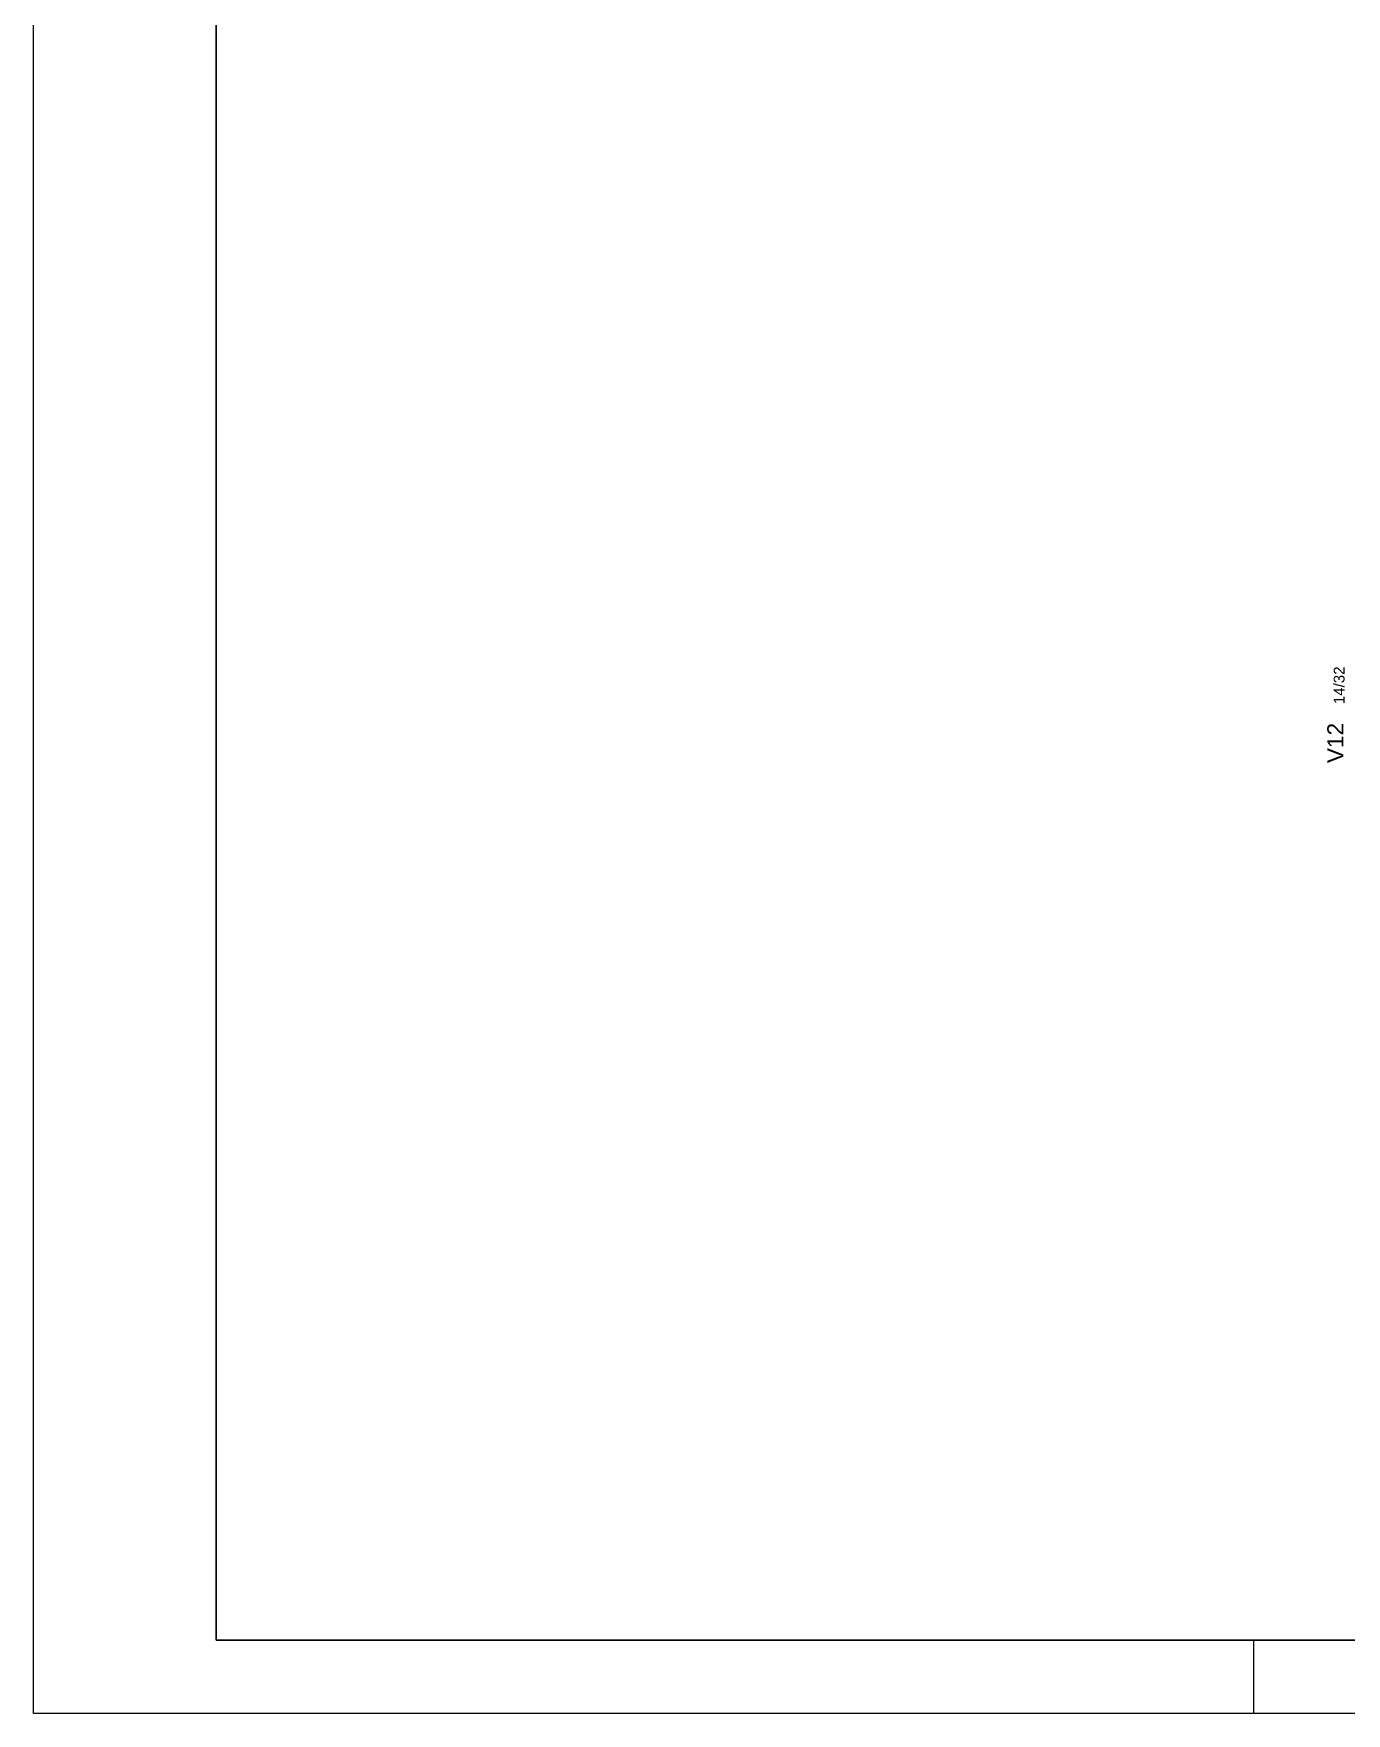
# Model space of a CAD drawing. Header units: millimetres. Extents: x 2519 to 6811, y 369 to 3117.
# Drawn here: x 2519 to 3614, y 369 to 1770 of the extents above; entities that cross this region are included whole.
import ezdxf

# ---------------------------------------------------------------- set-up
doc = ezdxf.new("R2010")
doc.units = ezdxf.units.MM
doc.layers.add('FOLHA', color=255, linetype='Continuous', lineweight=5)
doc.layers.add('VIG-D', color=2, linetype='Continuous')
doc.layers.add('VIG-N', color=4, linetype='Continuous')
doc.styles.add('TQS_ARIAL', font='arial.ttf')

msp = doc.modelspace()

# ---------------------------------------------------------------- linework, layer by layer
at = {"color": 30}
for p, q in [((2671.28, 430.18), (2671.28, 3056.01)), ((6749.76, 430.18), (2671.28, 430.18))]:
    msp.add_line(p, q, dxfattribs=at)
at = {"layer": 'FOLHA', "lineweight": 5}
msp.add_line((2518.87, 369.21), (2518.87, 3116.98), dxfattribs=at)
at = {"layer": 'FOLHA'}
for p, q in [((3536.97, 369.21), (3536.97, 430.18)), ((6810.72, 369.21), (2518.87, 369.21))]:
    msp.add_line(p, q, dxfattribs=at)

# ---------------------------------------------------------------- texts
at = {"layer": 'VIG-D', "linetype": 'Continuous', "style": 'TQS_ARIAL'}
msp.add_text('14/32', height=9, rotation=90, dxfattribs=at).set_placement((3612.63, 1211.1))
at = {"layer": 'VIG-N', "linetype": 'Continuous', "style": 'TQS_ARIAL'}
msp.add_text('V12', height=13.5, rotation=90, dxfattribs=at).set_placement((3611.74, 1161.95))

doc.saveas('drawing.dxf')
